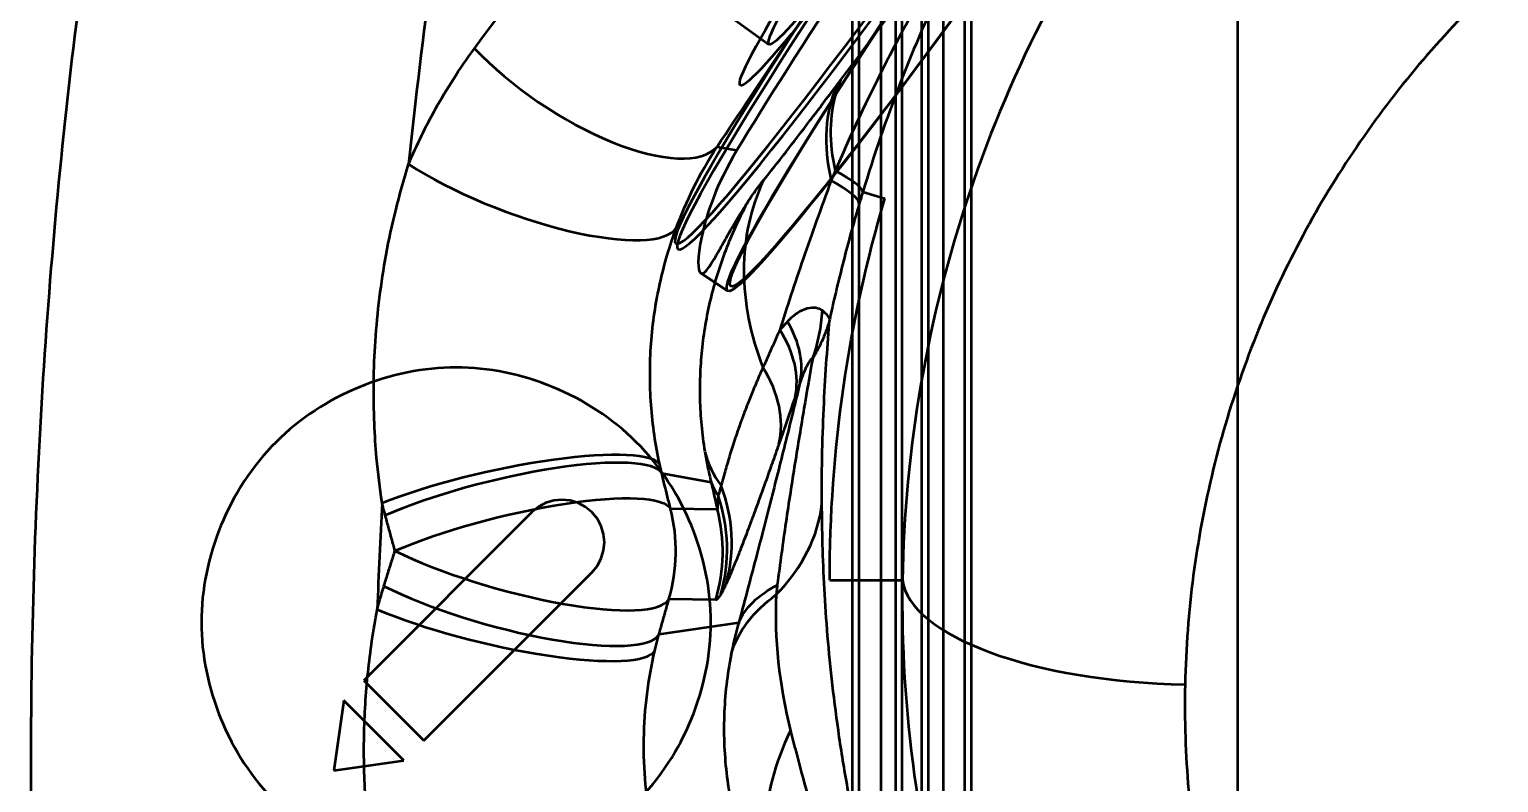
# Model space of a CAD drawing. Header units: millimetres. Extents: x -142 to 142, y -208 to 161.
# Drawn here: x -86.94 to -60.99, y 50.93 to 64.23 of the extents above; entities that cross this region are included whole.
import ezdxf

# ---------------------------------------------------------------- set-up
doc = ezdxf.new("R2010")
doc.units = ezdxf.units.MM
doc.layers.add('1', color=7, linetype='Continuous', true_color=0xffffff)

msp = doc.modelspace()

# ---------------------------------------------------------------- linework, layer by layer
at = {"layer": '1', "color": 251, "linetype": 'Continuous', "lineweight": 50}
for p, q in [((-72.4, -21.992, 24.72), (-72.4, 95.7, 24.72)), ((-72.283, -90.4, 24.5), (-72.283, 95.7, 24.5)), ((-71.903, 95.7, 24.675), (-71.903, -90.4, 24.675)), ((-71.64, -90.4, 25.07), (-71.64, 95.7, 25.07)), ((-71.523, -21.992, 24.85), (-71.523, 95.7, 24.85)), ((-71.177, -21.992, 24.85), (-71.177, 95.7, 24.85)), ((-71.06, -90.4, 25.07), (-71.06, 95.7, 25.07)), ((-70.797, -90.4, 24.675), (-70.797, 95.7, 24.675)), ((-70.417, -90.4, 24.5), (-70.417, 95.7, 24.5)), ((-70.3, -21.992, 24.72), (-70.3, 95.7, 24.72)), ((-65.6, 87, 24.72), (-65.6, -87, 24.72)), ((-65.6, 87, 24.5), (-65.6, -87, 24.5)), ((-75.751, 65.318, -36.151), (-73.879, 63.965, -36.03)), ((-74.793, 62.157, -23.457), (-74.445, 62.094, -29.599)), ((-72.221, 61.359, -48.232), (-71.831, 61.244, -56)), ((-74.609, 59.614, -35.931), (-75.084, 59.922, -35.96)), ((-79.404, 58.258, 24.72), (-79.404, 58.258, 24.82)), ((-75.772, 56.391, -24.587), (-74.9, 56.233, -39.937)), ((-77.817, 55.866, 24.92), (-77.948, 55.798, 24.92)), ((-77.817, 55.866, 24.82), (-77.948, 55.798, 24.82)), ((-77.679, 55.907, 24.92), (-77.817, 55.866, 24.92)), ((-77.679, 55.907, 24.82), (-77.817, 55.866, 24.82)), ((-77.817, 55.866, 24.82), (-77.817, 55.866, 24.92)), ((-77.535, 55.921, 24.92), (-77.679, 55.907, 24.92)), ((-77.535, 55.921, 24.82), (-77.679, 55.907, 24.82)), ((-77.679, 55.907, 24.82), (-77.679, 55.907, 24.92)), ((-77.392, 55.907, 24.92), (-77.535, 55.921, 24.92)), ((-77.535, 55.921, 24.82), (-77.535, 55.921, 24.92)), ((-77.392, 55.907, 24.82), (-77.535, 55.921, 24.82)), ((-77.253, 55.866, 24.92), (-77.392, 55.907, 24.92)), ((-77.392, 55.907, 24.82), (-77.392, 55.907, 24.92)), ((-77.253, 55.866, 24.82), (-77.392, 55.907, 24.82)), ((-77.123, 55.798, 24.92), (-77.253, 55.866, 24.92)), ((-77.253, 55.866, 24.82), (-77.253, 55.866, 24.92)), ((-77.123, 55.798, 24.82), (-77.253, 55.866, 24.82)), ((-78.066, 55.702, 24.92), (-81.035, 52.732, 24.92)), ((-78.066, 55.702, 24.82), (-81.035, 52.732, 24.82)), ((-77.948, 55.798, 24.92), (-78.066, 55.702, 24.92)), ((-77.948, 55.798, 24.82), (-78.066, 55.702, 24.82)), ((-78.066, 55.702, 24.82), (-78.066, 55.702, 24.92)), ((-77.948, 55.798, 24.82), (-77.948, 55.798, 24.92)), ((-77.005, 55.702, 24.92), (-77.123, 55.798, 24.92)), ((-77.123, 55.798, 24.82), (-77.123, 55.798, 24.92)), ((-77.005, 55.702, 24.82), (-77.123, 55.798, 24.82)), ((-76.909, 55.584, 24.92), (-77.005, 55.702, 24.92)), ((-77.005, 55.702, 24.82), (-77.005, 55.702, 24.92)), ((-76.909, 55.584, 24.82), (-77.005, 55.702, 24.82)), ((-76.84, 55.454, 24.92), (-76.909, 55.584, 24.92)), ((-76.909, 55.584, 24.82), (-76.909, 55.584, 24.92)), ((-76.84, 55.454, 24.82), (-76.909, 55.584, 24.82)), ((-74.789, 55.749, -39.682), (-75.617, 55.763, -24.45)), ((-76.799, 55.314, 24.92), (-76.84, 55.454, 24.92)), ((-76.84, 55.454, 24.82), (-76.84, 55.454, 24.92)), ((-76.799, 55.314, 24.82), (-76.84, 55.454, 24.82)), ((-76.785, 55.171, 24.92), (-76.799, 55.314, 24.92)), ((-76.799, 55.314, 24.82), (-76.799, 55.314, 24.92)), ((-76.785, 55.171, 24.82), (-76.799, 55.314, 24.82)), ((-76.84, 54.889, 24.92), (-76.799, 55.028, 24.92)), ((-76.84, 54.889, 24.82), (-76.799, 55.028, 24.82)), ((-76.799, 55.028, 24.92), (-76.785, 55.171, 24.92)), ((-76.799, 55.028, 24.82), (-76.785, 55.171, 24.82)), ((-76.799, 55.028, 24.82), (-76.799, 55.028, 24.92)), ((-76.785, 55.171, 24.82), (-76.785, 55.171, 24.92)), ((-76.909, 54.758, 24.92), (-76.84, 54.889, 24.92)), ((-76.909, 54.758, 24.82), (-76.84, 54.889, 24.82)), ((-76.84, 54.889, 24.82), (-76.84, 54.889, 24.92)), ((-79.975, 51.671, 24.92), (-77.005, 54.64, 24.92)), ((-79.975, 51.671, 24.82), (-77.005, 54.64, 24.82)), ((-77.005, 54.64, 24.92), (-76.909, 54.758, 24.92)), ((-77.005, 54.64, 24.82), (-76.909, 54.758, 24.82)), ((-77.005, 54.64, 24.82), (-77.005, 54.64, 24.92)), ((-76.909, 54.758, 24.82), (-76.909, 54.758, 24.92)), ((-72.806, 54.5, -56), (-71.521, 54.5, -80.515)), ((-74.817, 54.152, -39.682), (-75.645, 54.167, -24.45)), ((-83.904, 53.758, 24.72), (-83.904, 53.758, 24.82)), ((-74.413, 53.749, -49.262), (-75.821, 53.544, -24.603)), ((-74.904, 53.759, 24.72), (-74.904, 53.759, 24.82)), ((-81.035, 52.732, 24.92), (-79.975, 51.671, 24.92)), ((-81.035, 52.732, 24.82), (-79.975, 51.671, 24.82)), ((-81.035, 52.732, 24.82), (-81.035, 52.732, 24.92)), ((-81.389, 52.378, 24.92), (-81.566, 51.141, 24.92)), ((-81.389, 52.378, 24.82), (-81.566, 51.141, 24.82)), ((-80.328, 51.318, 24.92), (-81.389, 52.378, 24.92)), ((-81.389, 52.378, 24.82), (-81.389, 52.378, 24.92)), ((-80.328, 51.318, 24.82), (-81.389, 52.378, 24.82)), ((-79.975, 51.671, 24.82), (-79.975, 51.671, 24.92)), ((-81.566, 51.141, 24.92), (-80.328, 51.318, 24.92)), ((-81.566, 51.141, 24.82), (-80.328, 51.318, 24.82)), ((-81.566, 51.141, 24.82), (-81.566, 51.141, 24.92)), ((-80.328, 51.318, 24.82), (-80.328, 51.318, 24.92))]:
    msp.add_line(p, q, dxfattribs=at)
at = {"layer": '1', "color": 251, "linetype": 'Continuous', "lineweight": 50, "extrusion": (-0.818029, 0.57279, -0.052336)}
for centre, radius, start, end in [((-16.539, -30.893, 97.059), 10.5, 0, 180), ((-16.539, -30.893, 97.059), 10.5, 180, 0), ((-16.539, -30.893, 98.014), 10.533, 37.3483, 142.6517), ((-16.539, -30.893, 98.959), 6.516, 0, 180), ((-16.539, -30.893, 98.959), 6.516, 180, 0), ((-16.539, -30.893, 98.959), 7.4, 270, 90), ((-16.539, -30.893, 97.059), 10.4, 270, 90)]:
    msp.add_arc(centre, radius, start, end, dxfattribs=at)
at = {"layer": '1', "color": 251, "linetype": 'Continuous', "lineweight": 50, "extrusion": (0.818029, -0.57279, 0.052336)}
for centre, radius in [((16.539, -30.893, -98.287), 10.343), ((16.539, -30.893, -98.197), 10.4)]:
    msp.add_arc(centre, radius, 90, 270, dxfattribs=at)
at = {"layer": '1', "color": 251, "linetype": 'Continuous', "lineweight": 50, "extrusion": (0.511748, 0.766338, 0.388382)}
msp.add_arc((99.713, -25.73, 0.248), 3, 59.2659, 176.7442, dxfattribs=at)
at = {"layer": '1', "color": 251, "linetype": 'Continuous', "lineweight": 50, "extrusion": (-0.481571, -0.632306, 0.60686)}
for start, end in [(188.2095, 192.5898), (192.5898, 215.8184)]:
    msp.add_arc((-91.19, -30.701, -32.035), 5, start, end, dxfattribs=at)
at = {"layer": '1', "color": 251, "linetype": 'Continuous', "lineweight": 50, "extrusion": (-0.47771, -0.625915, 0.61646)}
msp.add_arc((-91.197, -30.368, -32.188), 5, 188.2641, 216.7461, dxfattribs=at)
at = {"layer": '1', "color": 251, "linetype": 'Continuous', "lineweight": 50, "extrusion": (0.339756, 0.896889, 0.283119)}
msp.add_arc((95.125, -31.968, 21.932), 3, 52.5197, 176.6249, dxfattribs=at)
at = {"layer": '1', "color": 251, "linetype": 'Continuous', "lineweight": 50, "extrusion": (-0.362467, -0.442722, 0.820131)}
msp.add_arc((-91.343, -22.458, -34.991), 5, 191.7452, 235.816, dxfattribs=at)
at = {"layer": '1', "color": 251, "linetype": 'Continuous', "lineweight": 50, "extrusion": (-0.278784, -0.952945, 0.119059)}
msp.add_arc((-91.539, -43.552, -43.863), 5, 3.0215, 28.3227, dxfattribs=at)
at = {"layer": '1', "color": 251, "linetype": 'Continuous', "lineweight": 50, "extrusion": (-0.286954, -0.952362, 0.103263)}
msp.add_arc((-91.845, -44.322, -42.693), 5, 3.0161, 27.881, dxfattribs=at)
at = {"layer": '1', "color": 251, "linetype": 'Continuous', "lineweight": 50, "extrusion": (0, 0, -1)}
msp.add_arc((49, 54.5, 56), 23.806, 0, 16.4562, dxfattribs=at)
at = {"layer": '1', "color": 251, "linetype": 'Continuous', "lineweight": 50, "extrusion": (-0.253019, -0.202793, 0.945969)}
msp.add_arc((-93.911, -36.054, -37.591), 3, 29.7844, 46.7834, dxfattribs=at)
at = {"layer": '1', "color": 251, "linetype": 'Continuous', "lineweight": 50, "extrusion": (-0.252278, -0.738364, 0.62544)}
msp.add_arc((-91.134, -16.725, -52.839), 3, 3.8459, 38.3275, dxfattribs=at)
at = {"layer": '1', "color": 251, "linetype": 'Continuous', "lineweight": 50, "extrusion": (-0.254395, -0.747783, 0.613273)}
msp.add_arc((-91.093, -17.471, -53.011), 3, 3.7991, 35.6972, dxfattribs=at)
at = {"layer": '1', "color": 251, "linetype": 'Continuous', "lineweight": 50, "extrusion": (-0.240563, -0.687686, 0.684995)}
msp.add_arc((-91.352, -13.007, -52.347), 3, 4.1194, 40.5159, dxfattribs=at)
at = {"layer": '1', "color": 251, "linetype": 'Continuous', "lineweight": 50, "extrusion": (-0.213751, 0.957788, -0.192231)}
msp.add_arc((64.667, -10.551, 75.094), 3, 49.7079, 176.9123, dxfattribs=at)
at = {"layer": '1', "color": 251, "linetype": 'Continuous', "lineweight": 50, "extrusion": (-0.233554, 0.949719, -0.208535)}
msp.add_arc((63.109, -9.014, 76.38), 3, 50.0925, 176.9325, dxfattribs=at)
at = {"layer": '1', "color": 251, "linetype": 'Continuous', "lineweight": 50, "extrusion": (0.112306, -0.817409, 0.565005)}
msp.add_arc((-61.597, 4.839, -77.45), 5, 183.7569, 196.7986, dxfattribs=at)
at = {"layer": '1', "color": 251, "linetype": 'Continuous', "lineweight": 50, "extrusion": (0.201343, -0.873887, 0.442472)}
msp.add_arc((-55.371, -3.836, -81.893), 5, 183.3457, 190.1343, dxfattribs=at)
at = {"layer": '1', "color": 251, "linetype": 'Continuous', "lineweight": 50, "extrusion": (-0.143456, -0.311904, 0.939221)}
msp.add_arc((-93.518, 2.459, -45.27), 3, 8.7686, 43.994, dxfattribs=at)
at = {"layer": '1', "color": 251, "linetype": 'Continuous', "lineweight": 50, "extrusion": (-0.2339, 0.950362, -0.205192)}
msp.add_arc((63.095, -9.272, 75.699), 3, 50.5069, 176.9347, dxfattribs=at)
at = {"layer": '1', "color": 251, "linetype": 'Continuous', "lineweight": 50, "extrusion": (-0.106825, -0.180774, 0.977706)}
msp.add_arc((-94.841, -0.812, -41.697), 3, 14.4328, 48.7185, dxfattribs=at)
at = {"layer": '1', "color": 251, "linetype": 'Continuous', "lineweight": 50, "extrusion": (0.001716, 0.695573, 0.718453)}
msp.add_arc((77.568, -76.963, 0.9), 4.5, 144.9855, 175.6849, dxfattribs=at)
at = {"layer": '1', "color": 251, "linetype": 'Continuous', "lineweight": 50, "extrusion": (-0.054286, 0.000947562, 0.998525)}
for centre in [(-53.637, -80.686, -20.257), (-53.637, -80.686, -35.511)]:
    msp.add_arc(centre, 3, 74.5655, 105.4345, dxfattribs=at)
at = {"layer": '1', "color": 251, "linetype": 'Continuous', "lineweight": 50, "extrusion": (0.264427, 0.937246, 0.227265)}
msp.add_arc((90.507, -31.151, 25.208), 3, 50.8573, 176.9193, dxfattribs=at)
at = {"layer": '1', "color": 251, "linetype": 'Continuous', "lineweight": 50, "extrusion": (0.26396, 0.936403, 0.231246)}
msp.add_arc((90.5, -31.258, 24.436), 3, 50.4014, 176.9163, dxfattribs=at)
at = {"layer": '1', "color": 251, "linetype": 'Continuous', "lineweight": 50, "extrusion": (-0.138259, -0.81506, -0.562638)}
msp.add_arc((-77.404, -62.975, -5.273), 5, 183.7546, 208.8665, dxfattribs=at)
at = {"layer": '1', "color": 251, "linetype": 'Continuous', "lineweight": 50, "extrusion": (-0.2326, -0.868452, -0.437823)}
msp.add_arc((-80.793, -58.301, -7.802), 5, 183.3372, 205.6718, dxfattribs=at)
at = {"layer": '1', "color": 251, "linetype": 'Continuous', "lineweight": 50, "extrusion": (-0.019289, -0.929604, 0.368056)}
msp.add_arc((-67.644, -55.073, -78.918), 5, 183.2267, 270.4376, dxfattribs=at)
at = {"layer": '1', "color": 251, "linetype": 'Continuous', "lineweight": 50, "extrusion": (0.226686, 0.953064, 0.200703)}
msp.add_arc((89.153, -31.229, 28.597), 3, 49.6103, 176.8802, dxfattribs=at)
at = {"layer": '1', "color": 251, "linetype": 'Continuous', "lineweight": 50, "extrusion": (0.34725, -0.455861, -0.819517)}
msp.add_arc((-24.39, -96.597, -5.489), 5, 193.5293, 237.8484, dxfattribs=at)
at = {"layer": '1', "color": 251, "linetype": 'Continuous', "lineweight": 50}
for points in [[(-79.079, 63.894, -21.238), (-76.07, 67.959, -18.951), (-72.484, 72.729, -17.125), (-68.393, 78.087, -16.047)], [(-83.747, 76.548, -22.11), (-84.347, 74.351, -22.566), (-85.353, 69.887, -23.386), (-86.346, 63.045, -24.304), (-86.882, 56.116, -24.87), (-86.942, 51.469, -25), (-86.901, 49.147, -25)], [(-74.793, 62.157, -23.457), (-74.407, 62.736, -23.164), (-73.641, 63.88, -22.616), (-72.543, 65.512, -21.91), (-71.419, 67.177, -21.261), (-70.282, 68.854, -20.674), (-69.147, 70.522, -20.153), (-67.956, 72.268, -19.67), (-66.657, 74.164, -19.212), (-65.672, 75.598, -18.922), (-65.153, 76.352, -18.786)], [(-37.905, 65.873, -90.134), (-38.358, 66.243, -90.281), (-39.293, 66.933, -90.554), (-40.793, 67.824, -90.907), (-42.367, 68.558, -91.197), (-44.001, 69.133, -91.425), (-45.678, 69.542, -91.587), (-47.385, 69.785, -91.683), (-49.105, 69.859, -91.712), (-50.826, 69.764, -91.675), (-52.532, 69.5, -91.57), (-54.21, 69.069, -91.399), (-55.846, 68.47, -91.163), (-57.425, 67.707, -90.86), (-58.931, 66.783, -90.494), (-60.348, 65.702, -90.066), (-61.66, 64.471, -89.579), (-62.849, 63.1, -89.036), (-63.898, 61.6, -88.442), (-64.793, 59.984, -87.803), (-65.515, 58.279, -87.128), (-66.062, 56.474, -86.413), (-66.417, 54.586, -85.665), (-66.515, 53.307, -85.159), (-66.528, 52.659, -84.903)], [(-72.607, 63.34, -44.41), (-71.67, 64.575, -45.564), (-70.585, 66.082, -46.277), (-69.474, 67.653, -46.455)], [(-80.244, 61.848, -22.167), (-80.173, 62.016, -22.108), (-80.021, 62.352, -21.982), (-79.769, 62.835, -21.777), (-79.464, 63.346, -21.534), (-79.215, 63.709, -21.342), (-79.079, 63.894, -21.238)], [(-75.515, 60.724, -24.281), (-75.345, 61.183, -24.077), (-75.112, 61.671, -23.803), (-74.793, 62.157, -23.457)], [(-74.243, 61.196, -41.449), (-74.218, 61.235, -41.525), (-74.165, 61.314, -41.677), (-74.077, 61.435, -41.905), (-74.012, 61.518, -42.055), (-73.978, 61.56, -42.13)], [(-72.78, 61.56, -46.109), (-72.869, 61.319, -46.046), (-73.04, 60.848, -45.875), (-73.277, 60.175, -45.525), (-73.493, 59.532, -45.114), (-73.624, 59.122, -44.806), (-73.687, 58.922, -44.646)], [(-72.708, 61.73, -46.168), (-72.717, 61.711, -46.162), (-72.733, 61.673, -46.149), (-72.757, 61.616, -46.129), (-72.772, 61.579, -46.116), (-72.78, 61.56, -46.109)], [(-72.221, 61.359, -48.232), (-72.228, 61.336, -48.229), (-72.242, 61.29, -48.223), (-72.262, 61.222, -48.213), (-72.276, 61.176, -48.206), (-72.283, 61.153, -48.203)], [(-75.084, 59.922, -35.96), (-75.072, 59.913, -36.2), (-75.043, 59.913, -36.679), (-74.986, 59.963, -37.397), (-74.915, 60.061, -38.108), (-74.826, 60.206, -38.808), (-74.719, 60.394, -39.495), (-74.59, 60.623, -40.166), (-74.435, 60.89, -40.82), (-74.311, 61.09, -41.241), (-74.243, 61.196, -41.449)], [(-74.243, 61.196, -41.449), (-74.388, 60.933, -41.334), (-74.517, 60.658, -41.222), (-74.628, 60.373, -41.113)], [(-72.283, 61.153, -48.203), (-72.326, 61.005, -48.181), (-72.414, 60.698, -48.123), (-72.546, 60.208, -47.993), (-72.677, 59.682, -47.815), (-72.763, 59.306, -47.66), (-72.805, 59.112, -47.572)], [(-75.807, 56.543, -24.631), (-75.882, 56.884, -24.726), (-75.985, 57.594, -24.846), (-75.987, 58.687, -24.836), (-75.827, 59.75, -24.65), (-75.631, 60.411, -24.42), (-75.515, 60.724, -24.281)], [(-72.805, 59.112, -47.572), (-72.813, 59.143, -47.301), (-72.843, 59.19, -46.952), (-72.935, 59.262, -46.541)], [(-73.687, 58.922, -44.646), (-73.721, 58.846, -44.568), (-73.788, 58.695, -44.409), (-73.887, 58.474, -44.165), (-73.952, 58.331, -43.998), (-73.984, 58.259, -43.914)], [(-73.552, 59.068, -44.927), (-73.566, 59.051, -44.896), (-73.596, 59.019, -44.834), (-73.641, 58.97, -44.741), (-73.672, 58.938, -44.678), (-73.687, 58.922, -44.646)], [(-72.805, 59.112, -47.572), (-72.82, 59.053, -47.503), (-72.856, 58.935, -47.367), (-72.923, 58.76, -47.164), (-73.006, 58.588, -46.964), (-73.071, 58.477, -46.832), (-73.106, 58.422, -46.767)], [(-72.943, 55.857, -52.651), (-72.945, 56.176, -52.261), (-72.94, 56.79, -51.461), (-72.908, 57.642, -50.211), (-72.861, 58.421, -48.916), (-72.824, 58.891, -48.024), (-72.805, 59.112, -47.572)], [(-73.106, 58.422, -46.767), (-73.155, 58.139, -47.16), (-73.259, 57.544, -47.925), (-73.421, 56.573, -49.005), (-73.581, 55.532, -50.017), (-73.683, 54.795, -50.646), (-73.732, 54.417, -50.948)], [(-73.106, 58.422, -46.767), (-73.112, 58.421, -46.731), (-73.129, 58.411, -46.655), (-73.167, 58.363, -46.532), (-73.216, 58.276, -46.405), (-73.272, 58.151, -46.277), (-73.311, 58.046, -46.194), (-73.331, 57.987, -46.153)], [(-73.984, 58.259, -43.914), (-74.027, 58.164, -43.801), (-74.106, 57.982, -43.584), (-74.209, 57.735, -43.285), (-74.296, 57.511, -43.006), (-74.37, 57.311, -42.751), (-74.433, 57.133, -42.518), (-74.487, 56.973, -42.3), (-74.534, 56.826, -42.092), (-74.578, 56.685, -41.884), (-74.618, 56.55, -41.673), (-74.655, 56.422, -41.459), (-74.69, 56.297, -41.228), (-74.713, 56.213, -41.053), (-74.724, 56.172, -40.959)], [(-73.331, 57.987, -46.153), (-73.398, 57.704, -46.449), (-73.545, 57.102, -47.027), (-73.8, 56.086, -47.847), (-74.089, 54.967, -48.604), (-74.301, 54.165, -49.052), (-74.413, 53.749, -49.262)], [(-73.331, 57.987, -46.153), (-73.34, 57.959, -46.13), (-73.36, 57.903, -46.083), (-73.388, 57.818, -46.013), (-73.408, 57.761, -45.965), (-73.418, 57.733, -45.941)], [(-73.418, 57.733, -45.941), (-73.45, 57.637, -45.859), (-73.515, 57.447, -45.694), (-73.611, 57.171, -45.439), (-73.673, 56.992, -45.265), (-73.704, 56.904, -45.177)], [(-73.704, 56.904, -45.177), (-73.746, 56.784, -45.058), (-73.825, 56.559, -44.825), (-73.932, 56.258, -44.492), (-74.029, 55.989, -44.175), (-74.115, 55.753, -43.876), (-74.192, 55.544, -43.595), (-74.262, 55.358, -43.327), (-74.326, 55.188, -43.064), (-74.389, 55.027, -42.796), (-74.449, 54.874, -42.517), (-74.508, 54.729, -42.226), (-74.567, 54.587, -41.906), (-74.609, 54.492, -41.653), (-74.63, 54.447, -41.518)], [(-75.011, 56.77, -40.037), (-74.997, 56.686, -40.02), (-74.966, 56.512, -39.985), (-74.924, 56.328, -39.952), (-74.9, 56.233, -39.937)], [(-75.772, 56.391, -24.587), (-75.776, 56.408, -24.592), (-75.784, 56.441, -24.602), (-75.796, 56.492, -24.617), (-75.803, 56.526, -24.626), (-75.807, 56.543, -24.631)], [(-75.617, 55.763, -24.45), (-75.635, 55.833, -24.466), (-75.669, 55.973, -24.496), (-75.721, 56.182, -24.541), (-75.755, 56.322, -24.572), (-75.772, 56.391, -24.587)], [(-74.9, 56.233, -39.937), (-74.882, 56.152, -39.896), (-74.844, 55.989, -39.812), (-74.808, 55.829, -39.726), (-74.789, 55.749, -39.682)], [(-74.724, 56.172, -40.959), (-74.732, 56.145, -40.898), (-74.745, 56.095, -40.778), (-74.761, 56.038, -40.614), (-74.77, 56.008, -40.512), (-74.774, 55.995, -40.464)], [(-80.713, 55.867, -22.544), (-80.73, 55.554, -22.558), (-80.76, 54.929, -22.583), (-80.786, 54.3, -22.605), (-80.798, 53.985, -22.615)], [(-80.657, 55.65, -22.493), (-80.663, 55.674, -22.499), (-80.676, 55.722, -22.511), (-80.695, 55.794, -22.528), (-80.707, 55.842, -22.539), (-80.713, 55.867, -22.544)], [(-74.774, 55.995, -40.464), (-74.778, 55.96, -40.379), (-74.783, 55.894, -40.208), (-74.788, 55.811, -39.947), (-74.789, 55.767, -39.771), (-74.789, 55.749, -39.682)], [(-72.029, 48.747, -57.32), (-72.119, 49.096, -57.262), (-72.284, 49.784, -57.086), (-72.485, 50.781, -56.683), (-72.642, 51.738, -56.179), (-72.761, 52.653, -55.593), (-72.847, 53.526, -54.943), (-72.903, 54.357, -54.236), (-72.934, 55.142, -53.476), (-72.941, 55.627, -52.933), (-72.943, 55.857, -52.651)], [(-80.485, 55.021, -22.342), (-80.504, 55.091, -22.358), (-80.542, 55.231, -22.392), (-80.599, 55.441, -22.443), (-80.638, 55.58, -22.477), (-80.657, 55.65, -22.493)], [(-80.679, 54.397, -22.511), (-80.658, 54.466, -22.492), (-80.615, 54.605, -22.454), (-80.55, 54.812, -22.398), (-80.506, 54.951, -22.36), (-80.485, 55.021, -22.342)], [(-80.798, 53.985, -22.615), (-80.786, 54.032, -22.604), (-80.761, 54.124, -22.582), (-80.721, 54.261, -22.547), (-80.694, 54.352, -22.523), (-80.679, 54.397, -22.511)], [(-74.727, 54.256, -40.781), (-74.74, 54.234, -40.662), (-74.764, 54.196, -40.423), (-74.794, 54.161, -40.057), (-74.81, 54.152, -39.808), (-74.817, 54.152, -39.682)], [(-74.63, 54.447, -41.518), (-74.643, 54.418, -41.429), (-74.669, 54.364, -41.255), (-74.701, 54.301, -41.009), (-74.718, 54.27, -40.855), (-74.727, 54.256, -40.781)], [(-73.749, 54.247, -51.091), (-73.794, 53.483, -51.792), (-73.698, 52.649, -52.552), (-73.497, 51.844, -53.283)], [(-75.821, 53.544, -24.603), (-75.801, 53.613, -24.586), (-75.762, 53.751, -24.552), (-75.704, 53.959, -24.501), (-75.665, 54.097, -24.467), (-75.645, 54.167, -24.45)], [(-74.413, 53.749, -49.262), (-74.431, 53.687, -49.272), (-74.464, 53.563, -49.293), (-74.509, 53.377, -49.328), (-74.535, 53.254, -49.353), (-74.547, 53.192, -49.366)], [(-75.894, 53.257, -24.694), (-75.887, 53.289, -24.684), (-75.871, 53.353, -24.665), (-75.847, 53.449, -24.635), (-75.83, 53.513, -24.613), (-75.821, 53.544, -24.603)], [(-75.947, 50.119, -24.75), (-75.997, 50.372, -24.815), (-76.072, 50.894, -24.909), (-76.102, 51.695, -24.946), (-76.045, 52.492, -24.879), (-75.952, 53.007, -24.767), (-75.894, 53.257, -24.694)], [(-74.547, 53.192, -49.366), (-74.617, 52.833, -49.444), (-74.699, 52.107, -49.618), (-74.649, 51.026, -49.93), (-74.433, 49.978, -50.28), (-74.187, 49.315, -50.534), (-74.041, 48.996, -50.664)], [(-66.528, 52.659, -84.903), (-66.541, 52.034, -84.655), (-66.5, 50.794, -84.164), (-66.244, 48.956, -83.436), (-65.797, 47.162, -82.726), (-65.168, 45.432, -82.041), (-64.366, 43.787, -81.39), (-63.404, 42.244, -80.779), (-62.296, 40.818, -80.214), (-61.056, 39.523, -79.701), (-59.701, 38.368, -79.244), (-58.246, 37.362, -78.846), (-56.706, 36.512, -78.509), (-55.096, 35.823, -78.237), (-53.431, 35.3, -78.029), (-51.726, 34.944, -77.889), (-49.995, 34.759, -77.815), (-48.252, 34.747, -77.811), (-46.513, 34.908, -77.874), (-44.792, 35.242, -78.007), (-43.107, 35.749, -78.207), (-41.472, 36.426, -78.475), (-39.906, 37.268, -78.809), (-38.426, 38.27, -79.205), (-37.049, 39.424, -79.662), (-36.213, 40.284, -80.003), (-35.815, 40.738, -80.183)]]:
    msp.add_open_spline(points, degree=3, dxfattribs=at)
for points, knots in [([(-30.242, 66.607, -84.237), (-30.893, 67.587, -84.537), (-32.354, 69.45, -85.108), (-35.845, 72.696, -86.102), (-41.15, 75.68, -87.013), (-47.189, 76.814, -87.359), (-52.053, 76.556, -87.281), (-55.617, 75.777, -87.043), (-58.991, 74.435, -86.633), (-63.119, 71.966, -85.878), (-67.419, 67.759, -84.591), (-70.679, 61.449, -82.655), (-71.484, 56.82, -81.23), (-71.521, 54.5, -80.515)], [0, 0, 0, 0, 0.0625, 0.125, 0.25, 0.375, 0.4375, 0.5, 0.5625, 0.625, 0.75, 0.875, 1, 1, 1, 1]), ([(-68.904, 68.437, -46.7), (-68.927, 68.404, -46.706), (-68.972, 68.337, -46.718), (-69.063, 68.205, -46.745), (-69.22, 67.972, -46.788), (-69.535, 67.502, -46.853), (-69.98, 66.822, -46.886), (-70.497, 65.994, -46.897), (-71.159, 64.875, -46.849), (-71.93, 63.451, -46.662), (-72.465, 62.302, -46.361), (-72.708, 61.73, -46.168)], [0, 0, 0, 0, 0.015625, 0.03125, 0.0625, 0.125, 0.25, 0.375, 0.5, 0.75, 1, 1, 1, 1]), ([(-68.891, 68.428, -46.917), (-68.935, 68.363, -46.931), (-69.022, 68.233, -46.973), (-69.192, 67.974, -47.078), (-69.481, 67.515, -47.28), (-69.88, 66.843, -47.547), (-70.336, 66.005, -47.838), (-70.917, 64.84, -48.148), (-71.579, 63.3, -48.362), (-72.024, 62.01, -48.317), (-72.221, 61.359, -48.232)], [0, 0, 0, 0, 0.03125, 0.0625, 0.125, 0.25, 0.375, 0.5, 0.75, 1, 1, 1, 1]), ([(-79.606, 66.839, -21.681), (-79.686, 66.314, -21.74), (-79.925, 64.657, -21.919), (-80.125, 62.99, -22.074), (-80.244, 61.848, -22.167)], [0, 0, 0, 0, 0.317575, 1, 1, 1, 1]), ([(-72.679, 63.245, -44.32), (-72.671, 63.254, -44.329), (-72.664, 63.264, -44.338), (-72.65, 63.282, -44.356), (-72.643, 63.292, -44.365), (-72.626, 63.314, -44.386), (-72.616, 63.327, -44.398), (-72.607, 63.34, -44.41)], [0, 0, 0, 0, 0.297859, 0.297859, 0.595718, 0.595718, 1, 1, 1, 1]), ([(-73.978, 61.56, -42.13), (-73.851, 61.717, -42.409), (-73.716, 61.887, -42.679), (-73.44, 62.243, -43.19), (-73.297, 62.43, -43.432), (-72.998, 62.823, -43.893), (-72.842, 63.03, -44.113), (-72.679, 63.245, -44.32)], [0, 0, 0, 0, 0.338111, 0.338111, 0.667513, 0.667513, 1, 1, 1, 1]), ([(-74.445, 62.094, -29.599), (-74.808, 61.491, -30.519), (-74.982, 60.967, -31.516), (-75.15, 60.193, -33.683), (-75.141, 59.962, -34.806), (-75.084, 59.922, -35.96)], [0, 0, 0, 0, 0.5, 0.5, 1, 1, 1, 1]), ([(-80.713, 55.867, -22.544), (-80.748, 56.131, -22.576), (-80.81, 56.595, -22.631), (-80.871, 57.549, -22.68), (-80.857, 58.756, -22.666), (-80.697, 60.016, -22.536), (-80.477, 61.055, -22.359), (-80.323, 61.578, -22.233), (-80.244, 61.848, -22.167)], [0, 0, 0, 0, 0.132294, 0.231897, 0.470662, 0.72455, 0.857779, 1, 1, 1, 1]), ([(-74.628, 60.373, -41.113), (-74.737, 60.094, -41.006), (-74.919, 59.52, -40.798), (-75.053, 58.772, -40.558), (-75.099, 58.162, -40.38), (-75.104, 57.701, -40.255), (-75.076, 57.239, -40.142), (-75.037, 56.93, -40.072), (-75.012, 56.777, -40.039)], [0, 0, 0, 0, 0.25, 0.5, 0.625, 0.75, 0.875, 1, 1, 1, 1]), ([(-72.935, 59.262, -46.541), (-72.967, 59.287, -46.4), (-73.046, 59.319, -46.116), (-73.173, 59.31, -45.769), (-73.287, 59.27, -45.499), (-73.375, 59.222, -45.302), (-73.464, 59.157, -45.11), (-73.523, 59.1, -44.987), (-73.552, 59.068, -44.927)], [0, 0, 0, 0, 0.25, 0.5, 0.625, 0.75, 0.875, 1, 1, 1, 1]), ([(-79.404, 58.258, 24.82), (-80.552, 58.258, 24.82), (-82.944, 57.298, 24.82), (-83.904, 54.907, 24.82), (-83.904, 53.758, 24.82)], [0, 0, 0, 0, 0.500002, 1, 1, 1, 1]), ([(-79.404, 58.258, 24.72), (-80.552, 58.258, 24.72), (-82.944, 57.298, 24.72), (-83.904, 54.907, 24.72), (-83.904, 53.758, 24.72)], [0, 0, 0, 0, 0.500002, 1, 1, 1, 1]), ([(-74.904, 53.759, 24.82), (-74.904, 54.907, 24.82), (-75.864, 57.298, 24.82), (-78.256, 58.258, 24.82), (-79.404, 58.258, 24.82)], [0, 0, 0, 0, 0.499996, 1, 1, 1, 1]), ([(-74.904, 53.759, 24.72), (-74.904, 54.907, 24.72), (-75.864, 57.298, 24.72), (-78.256, 58.258, 24.72), (-79.404, 58.258, 24.72)], [0, 0, 0, 0, 0.499996, 1, 1, 1, 1]), ([(-73.732, 54.417, -50.948), (-73.734, 54.398, -50.962), (-73.738, 54.362, -50.992), (-73.744, 54.305, -51.04), (-73.747, 54.267, -51.074), (-73.749, 54.247, -51.091)], [0, 0, 0, 0, 0.333226, 0.666613, 1, 1, 1, 1]), ([(-71.521, 54.5, -80.515), (-71.558, 52.202, -79.807), (-70.917, 47.598, -78.386), (-67.928, 41.247, -76.421), (-63.856, 36.922, -75.08), (-59.887, 34.306, -74.268), (-56.616, 32.829, -73.808), (-53.131, 31.892, -73.517), (-48.334, 31.4, -73.364), (-42.3, 32.214, -73.617), (-36.884, 34.885, -74.448), (-33.245, 37.908, -75.385), (-31.693, 39.671, -75.932), (-30.992, 40.604, -76.221)], [0, 0, 0, 0, 0.125, 0.25, 0.375, 0.4375, 0.5, 0.5625, 0.625, 0.75, 0.875, 0.9375, 1, 1, 1, 1]), ([(-80.883, 49.495, -22.692), (-80.884, 49.498, -22.692), (-80.885, 49.504, -22.693), (-80.886, 49.515, -22.695), (-80.889, 49.535, -22.697), (-80.895, 49.576, -22.702), (-80.907, 49.657, -22.713), (-80.929, 49.82, -22.732), (-80.967, 50.146, -22.765), (-81.008, 50.615, -22.8), (-81.033, 51.18, -22.82), (-81.034, 51.935, -22.821), (-80.976, 52.877, -22.771), (-80.867, 53.619, -22.677), (-80.798, 53.985, -22.615)], [0, 0, 0, 0, 0.001953, 0.003906, 0.007812, 0.015625, 0.03125, 0.0625, 0.125, 0.25, 0.375, 0.5, 0.75, 1, 1, 1, 1]), ([(-83.904, 53.758, 24.82), (-83.904, 52.61, 24.82), (-82.944, 50.218, 24.82), (-80.552, 49.258, 24.82), (-79.404, 49.258, 24.82)], [0, 0, 0, 0, 0.499994, 1, 1, 1, 1]), ([(-83.904, 53.758, 24.72), (-83.904, 52.61, 24.72), (-82.944, 50.218, 24.72), (-80.552, 49.258, 24.72), (-79.404, 49.258, 24.72)], [0, 0, 0, 0, 0.499994, 1, 1, 1, 1]), ([(-79.404, 49.258, 24.82), (-78.256, 49.258, 24.82), (-75.864, 50.219, 24.82), (-74.904, 52.61, 24.82), (-74.904, 53.759, 24.82)], [0, 0, 0, 0, 0.499997, 1, 1, 1, 1]), ([(-79.404, 49.258, 24.72), (-78.256, 49.258, 24.72), (-75.864, 50.219, 24.72), (-74.904, 52.61, 24.72), (-74.904, 53.759, 24.72)], [0, 0, 0, 0, 0.499997, 1, 1, 1, 1]), ([(-73.497, 51.844, -53.283), (-73.493, 51.828, -53.298), (-73.485, 51.797, -53.326), (-73.469, 51.734, -53.383), (-73.441, 51.624, -53.48), (-73.385, 51.408, -53.667), (-73.269, 50.968, -54.03), (-73.084, 50.305, -54.52), (-72.867, 49.577, -54.958), (-72.69, 49.015, -55.221), (-72.59, 48.702, -55.338), (-72.528, 48.513, -55.4), (-72.496, 48.416, -55.428), (-72.48, 48.368, -55.442)], [0, 0, 0, 0, 0.015271, 0.030487, 0.060728, 0.120279, 0.236163, 0.471141, 0.716216, 0.853332, 0.925668, 0.962611, 1, 1, 1, 1])]:
    msp.add_open_spline(points, degree=3, knots=knots, dxfattribs=at)

doc.saveas('drawing.dxf')
